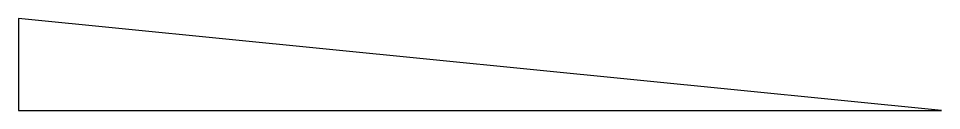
# Model space of a CAD drawing. Header units: millimetres. Extents: x 0 to 900, y -90 to 0.
import ezdxf

# ---------------------------------------------------------------- set-up
doc = ezdxf.new("R2010")
doc.units = ezdxf.units.MM

msp = doc.modelspace()

# ---------------------------------------------------------------- linework, layer by layer
at = {"color": 7, "linetype": 'Continuous', "lineweight": 25}
for p, q in [((0, 0), (0, -90)), ((900, -90), (0, 0)), ((0, -90), (900, -90))]:
    msp.add_line(p, q, dxfattribs=at)

doc.saveas('drawing.dxf')
